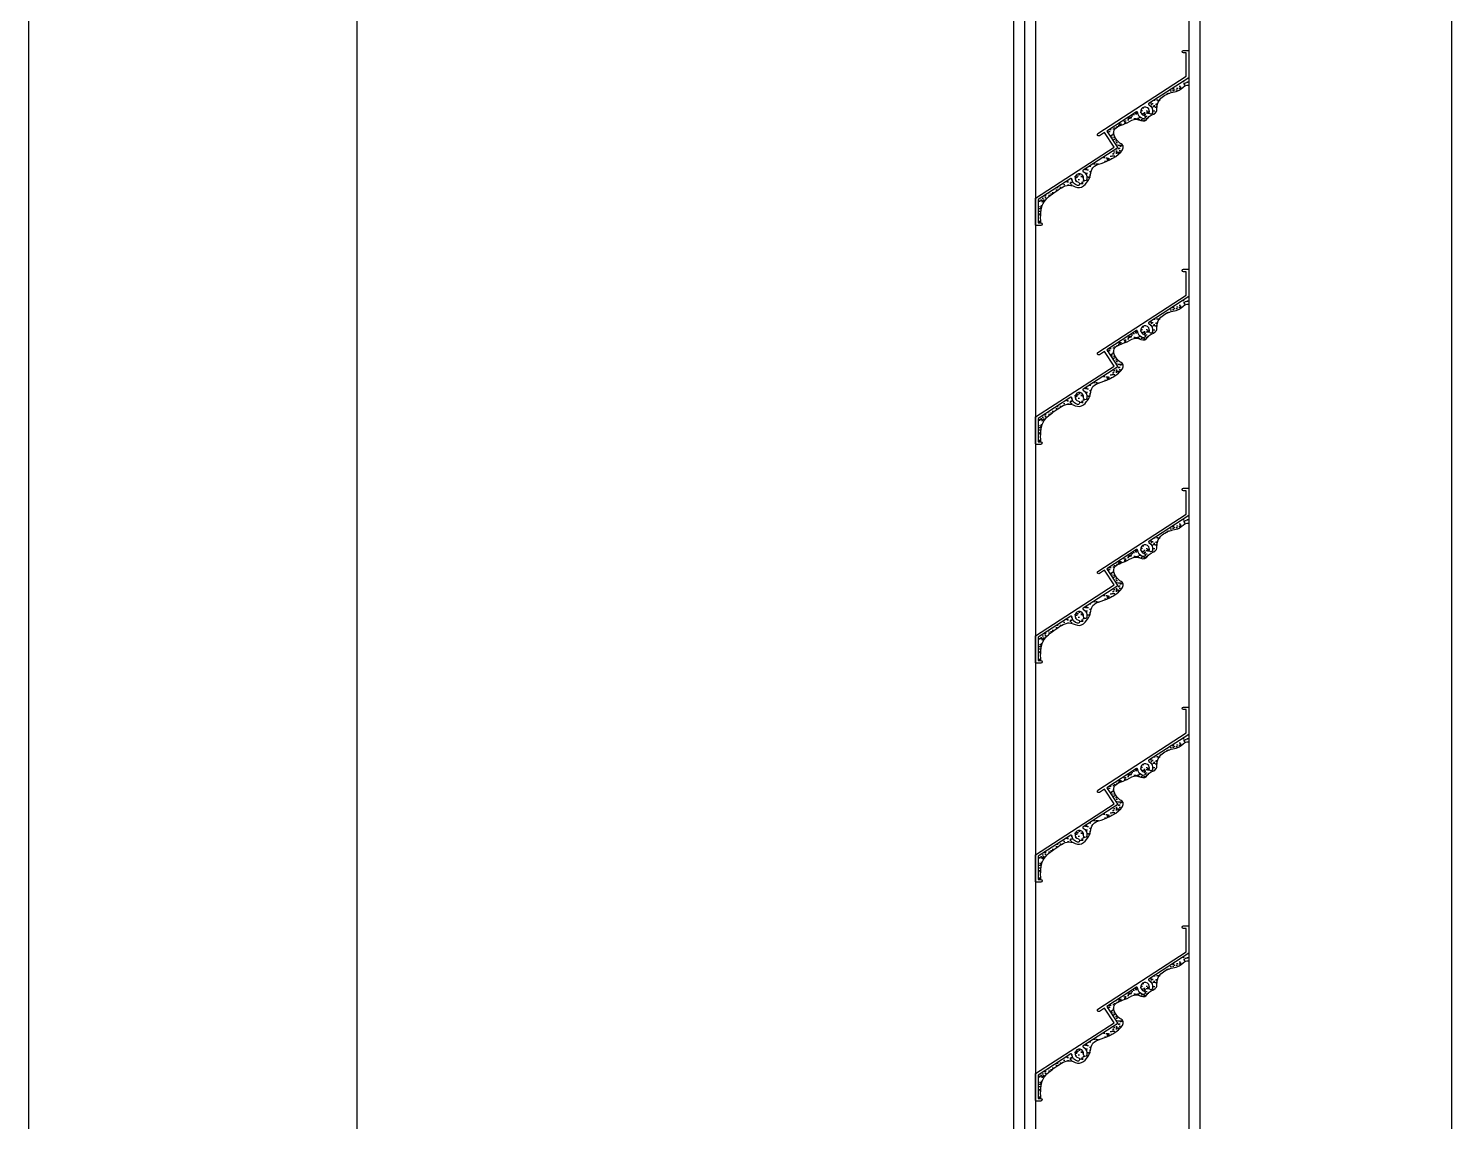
# Model space of a CAD drawing. Header units: millimetres. Extents: x 19868 to 801382, y -4805 to 85279.
# Drawn here: x 537788 to 538438, y 47970 to 48469 of the extents above; entities that cross this region are included whole.
import ezdxf

# ---------------------------------------------------------------- set-up
doc = ezdxf.new("R2010")
doc.units = ezdxf.units.MM
doc.header["$LTSCALE"] = 250
for name, color, linetype in [('A-ELE-8', 8, 'Continuous'), ('A-ETC-8', 8, 'Continuous'), ('INSUL', 8, 'Continuous')]:
    doc.layers.add(name, color=color, linetype=linetype)

# ---------------------------------------------------------------- blocks, each defined once
blk = doc.blocks.new('그릴_3.8')
at = {"layer": 'INSUL'}
h = blk.add_hatch(dxfattribs=at)
h.set_pattern_fill('AR-SAND', color=256, scale=0.05)
h.set_pattern_definition([(37.5, (-44927.3643, 114634.0197), (-0.080001565, 2.447066187), [0, -1.9304, 0, -2.159, 0, -2.06375]), (7.5, (-44927.3643, 114634.0197), (2.24761642, 3.5841255), [0, -1.0414, 0, -1.7399, 0, -0.66675]), (327.5, (-44928.9264, 114634.0197), (3.95496185, 0.007185923), [0, -0.635, 0, -2.286, 0, -2.9845]), (317.5, (-44928.9264, 114634.0197), (3.81778226, 1.11464662), [0, -0.3175, 0, -1.4986, 0, -1.7145])])
edge = h.paths.add_edge_path()
edge.add_arc((-61.92, 755.9), 0.3, 300.42503, 417, ccw=False)
edge.add_arc((-60, 752.63), 3.5, 480.42503, 551.17338)
edge.add_arc((-62.7, 752.09), 0.75, 191.17338, 371.17338)
edge.add_arc((-60, 752.63), 2, -77.17338, 191.17338, ccw=False)
edge.add_arc((-59.39, 749.95), 0.75, 462.82662, 642.82662)
edge.add_arc((-60, 752.63), 3.5, 282.82662, 353.57497)
edge.add_arc((-56.22, 752.2), 0.3, 417, 533.57497, ccw=False)
edge.add_line((-56.06, 752.45), (-42.49, 743.64))
edge.add_line((-42.49, 743.64), (-47.51, 735.93))
edge.add_line((-47.51, 735.93), (-31.76, 725.7))
edge.add_arc((-31.92, 725.45), 0.3, 300.42503, 417, ccw=False)
edge.add_arc((-30, 722.17), 3.5, 480.42503, 551.17338)
edge.add_arc((-32.7, 721.64), 0.75, 191.17338, 371.17338)
edge.add_arc((-30, 722.17), 2, -77.17338, 191.17338, ccw=False)
edge.add_arc((-29.39, 719.49), 0.75, 462.82662, 642.82662)
edge.add_arc((-30, 722.17), 3.5, 282.82662, 353.57497)
edge.add_arc((-26.22, 721.75), 0.3, 417, 533.57497, ccw=False)
edge.add_line((-26.06, 722), (-11.2, 712.35))
edge.add_line((-11.2, 712.35), (-11.2, 701.7))
edge.add_line((-11.2, 701.7), (-12.4, 701.7))
edge.add_spline(control_points=[(-12.4, 701.7), (-12.28, 704.67), (-12.02, 711.09), (-19.01, 715.83), (-25.03, 720.2), (-30.14, 716.81), (-33.32, 719.7), (-35.07, 722.59), (-35.42, 728.6), (-43.43, 728.5), (-52.13, 736.34), (-46.87, 738.92), (-43.81, 745.38), (-51.52, 746.59), (-55.61, 750.04), (-59.97, 747.2), (-61.86, 751), (-65.72, 751.6), (-65.16, 755.57), (-67.33, 759.47), (-71.68, 761.33), (-76.18, 761.95), (-78.01, 764.66), (-79.73, 764.56), (-80, 764.54)], knot_values=[0, 0, 0, 0, 8.903403, 16.972588, 24.386558, 28.464058, 32.376054, 35.250962, 38.890173, 48.28531, 57.322987, 58.527761, 64.920636, 71.793865, 76.258779, 80.217284, 83.010925, 86.979037, 89.314988, 93.488168, 99.635723, 102.710115, 106.902697, 107.715399, 107.715399, 107.715399, 107.715399], degree=3, periodic=0)
edge.add_line((-80, 764.54), (-80, 768))
edge.add_line((-80, 768), (-61.76, 756.16))
h = blk.add_hatch(dxfattribs=at)
h.set_pattern_fill('AR-SAND', color=256, scale=0.05)
h.set_pattern_definition([(37.5, (-44927.3643, 114534.0197), (-0.080001565, 2.447066187), [0, -1.9304, 0, -2.159, 0, -2.06375]), (7.5, (-44927.3643, 114534.0197), (2.24761642, 3.5841255), [0, -1.0414, 0, -1.7399, 0, -0.66675]), (327.5, (-44928.9264, 114534.0197), (3.95496185, 0.007185923), [0, -0.635, 0, -2.286, 0, -2.9845]), (317.5, (-44928.9264, 114534.0197), (3.81778226, 1.11464662), [0, -0.3175, 0, -1.4986, 0, -1.7145])])
edge = h.paths.add_edge_path()
edge.add_arc((-61.92, 655.9), 0.3, 300.42503, 417, ccw=False)
edge.add_arc((-60, 652.63), 3.5, 480.42503, 551.17338)
edge.add_arc((-62.7, 652.09), 0.75, 191.17338, 371.17338)
edge.add_arc((-60, 652.63), 2, -77.17338, 191.17338, ccw=False)
edge.add_arc((-59.39, 649.95), 0.75, 462.82662, 642.82662)
edge.add_arc((-60, 652.63), 3.5, 282.82662, 353.57497)
edge.add_arc((-56.22, 652.2), 0.3, 417, 533.57497, ccw=False)
edge.add_line((-56.06, 652.45), (-42.49, 643.64))
edge.add_line((-42.49, 643.64), (-47.51, 635.93))
edge.add_line((-47.51, 635.93), (-31.76, 625.7))
edge.add_arc((-31.92, 625.45), 0.3, 300.42503, 417, ccw=False)
edge.add_arc((-30, 622.17), 3.5, 480.42503, 551.17338)
edge.add_arc((-32.7, 621.64), 0.75, 191.17338, 371.17338)
edge.add_arc((-30, 622.17), 2, -77.17338, 191.17338, ccw=False)
edge.add_arc((-29.39, 619.49), 0.75, 462.82662, 642.82662)
edge.add_arc((-30, 622.17), 3.5, 282.82662, 353.57497)
edge.add_arc((-26.22, 621.75), 0.3, 417, 533.57497, ccw=False)
edge.add_line((-26.06, 622), (-11.2, 612.35))
edge.add_line((-11.2, 612.35), (-11.2, 601.7))
edge.add_line((-11.2, 601.7), (-12.4, 601.7))
edge.add_spline(control_points=[(-12.4, 601.7), (-12.28, 604.67), (-12.02, 611.09), (-19.01, 615.83), (-25.03, 620.2), (-30.14, 616.81), (-33.32, 619.7), (-35.07, 622.59), (-35.42, 628.6), (-43.43, 628.5), (-52.13, 636.34), (-46.87, 638.92), (-43.81, 645.38), (-51.52, 646.59), (-55.61, 650.04), (-59.97, 647.2), (-61.86, 651), (-65.72, 651.6), (-65.16, 655.57), (-67.33, 659.47), (-71.68, 661.33), (-76.18, 661.95), (-78.01, 664.66), (-79.73, 664.56), (-80, 664.54)], knot_values=[0, 0, 0, 0, 8.903403, 16.972588, 24.386558, 28.464058, 32.376054, 35.250962, 38.890173, 48.28531, 57.322987, 58.527761, 64.920636, 71.793865, 76.258779, 80.217284, 83.010925, 86.979037, 89.314988, 93.488168, 99.635723, 102.710115, 106.902697, 107.715399, 107.715399, 107.715399, 107.715399], degree=3, periodic=0)
edge.add_line((-80, 664.54), (-80, 668))
edge.add_line((-80, 668), (-61.76, 656.16))
h = blk.add_hatch(dxfattribs=at)
h.set_pattern_fill('AR-SAND', color=256, scale=0.05)
h.set_pattern_definition([(37.5, (-44927.3643, 114434.0197), (-0.080001565, 2.447066187), [0, -1.9304, 0, -2.159, 0, -2.06375]), (7.5, (-44927.3643, 114434.0197), (2.24761642, 3.5841255), [0, -1.0414, 0, -1.7399, 0, -0.66675]), (327.5, (-44928.9264, 114434.0197), (3.95496185, 0.007185923), [0, -0.635, 0, -2.286, 0, -2.9845]), (317.5, (-44928.9264, 114434.0197), (3.81778226, 1.11464662), [0, -0.3175, 0, -1.4986, 0, -1.7145])])
edge = h.paths.add_edge_path()
edge.add_arc((-61.92, 555.9), 0.3, 300.42503, 417, ccw=False)
edge.add_arc((-60, 552.63), 3.5, 480.42503, 551.17338)
edge.add_arc((-62.7, 552.09), 0.75, 191.17338, 371.17338)
edge.add_arc((-60, 552.63), 2, -77.17338, 191.17338, ccw=False)
edge.add_arc((-59.39, 549.95), 0.75, 462.82662, 642.82662)
edge.add_arc((-60, 552.63), 3.5, 282.82662, 353.57497)
edge.add_arc((-56.22, 552.2), 0.3, 417, 533.57497, ccw=False)
edge.add_line((-56.06, 552.45), (-42.49, 543.64))
edge.add_line((-42.49, 543.64), (-47.51, 535.93))
edge.add_line((-47.51, 535.93), (-31.76, 525.7))
edge.add_arc((-31.92, 525.45), 0.3, 300.42503, 417, ccw=False)
edge.add_arc((-30, 522.17), 3.5, 480.42503, 551.17338)
edge.add_arc((-32.7, 521.64), 0.75, 191.17338, 371.17338)
edge.add_arc((-30, 522.17), 2, -77.17338, 191.17338, ccw=False)
edge.add_arc((-29.39, 519.49), 0.75, 462.82662, 642.82662)
edge.add_arc((-30, 522.17), 3.5, 282.82662, 353.57497)
edge.add_arc((-26.22, 521.75), 0.3, 417, 533.57497, ccw=False)
edge.add_line((-26.06, 522), (-11.2, 512.35))
edge.add_line((-11.2, 512.35), (-11.2, 501.7))
edge.add_line((-11.2, 501.7), (-12.4, 501.7))
edge.add_spline(control_points=[(-12.4, 501.7), (-12.28, 504.67), (-12.02, 511.09), (-19.01, 515.83), (-25.03, 520.2), (-30.14, 516.81), (-33.32, 519.7), (-35.07, 522.59), (-35.42, 528.6), (-43.43, 528.5), (-52.13, 536.34), (-46.87, 538.92), (-43.81, 545.38), (-51.52, 546.59), (-55.61, 550.04), (-59.97, 547.2), (-61.86, 551), (-65.72, 551.6), (-65.16, 555.57), (-67.33, 559.47), (-71.68, 561.33), (-76.18, 561.95), (-78.01, 564.66), (-79.73, 564.56), (-80, 564.54)], knot_values=[0, 0, 0, 0, 8.903403, 16.972588, 24.386558, 28.464058, 32.376054, 35.250962, 38.890173, 48.28531, 57.322987, 58.527761, 64.920636, 71.793865, 76.258779, 80.217284, 83.010925, 86.979037, 89.314988, 93.488168, 99.635723, 102.710115, 106.902697, 107.715399, 107.715399, 107.715399, 107.715399], degree=3, periodic=0)
edge.add_line((-80, 564.54), (-80, 568))
edge.add_line((-80, 568), (-61.76, 556.16))
h = blk.add_hatch(dxfattribs=at)
h.set_pattern_fill('AR-SAND', color=256, scale=0.05)
h.set_pattern_definition([(37.5, (-44927.3643, 114334.0197), (-0.080001565, 2.447066187), [0, -1.9304, 0, -2.159, 0, -2.06375]), (7.5, (-44927.3643, 114334.0197), (2.24761642, 3.5841255), [0, -1.0414, 0, -1.7399, 0, -0.66675]), (327.5, (-44928.9264, 114334.0197), (3.95496185, 0.007185923), [0, -0.635, 0, -2.286, 0, -2.9845]), (317.5, (-44928.9264, 114334.0197), (3.81778226, 1.11464662), [0, -0.3175, 0, -1.4986, 0, -1.7145])])
edge = h.paths.add_edge_path()
edge.add_arc((-61.92, 455.9), 0.3, 300.42503, 417, ccw=False)
edge.add_arc((-60, 452.63), 3.5, 480.42503, 551.17338)
edge.add_arc((-62.7, 452.09), 0.75, 191.17338, 371.17338)
edge.add_arc((-60, 452.63), 2, -77.17338, 191.17338, ccw=False)
edge.add_arc((-59.39, 449.95), 0.75, 462.82662, 642.82662)
edge.add_arc((-60, 452.63), 3.5, 282.82662, 353.57497)
edge.add_arc((-56.22, 452.2), 0.3, 417, 533.57497, ccw=False)
edge.add_line((-56.06, 452.45), (-42.49, 443.64))
edge.add_line((-42.49, 443.64), (-47.51, 435.93))
edge.add_line((-47.51, 435.93), (-31.76, 425.7))
edge.add_arc((-31.92, 425.45), 0.3, 300.42503, 417, ccw=False)
edge.add_arc((-30, 422.17), 3.5, 480.42503, 551.17338)
edge.add_arc((-32.7, 421.64), 0.75, 191.17338, 371.17338)
edge.add_arc((-30, 422.17), 2, -77.17338, 191.17338, ccw=False)
edge.add_arc((-29.39, 419.49), 0.75, 462.82662, 642.82662)
edge.add_arc((-30, 422.17), 3.5, 282.82662, 353.57497)
edge.add_arc((-26.22, 421.75), 0.3, 417, 533.57497, ccw=False)
edge.add_line((-26.06, 422), (-11.2, 412.35))
edge.add_line((-11.2, 412.35), (-11.2, 401.7))
edge.add_line((-11.2, 401.7), (-12.4, 401.7))
edge.add_spline(control_points=[(-12.4, 401.7), (-12.28, 404.67), (-12.02, 411.09), (-19.01, 415.83), (-25.03, 420.2), (-30.14, 416.81), (-33.32, 419.7), (-35.07, 422.59), (-35.42, 428.6), (-43.43, 428.5), (-52.13, 436.34), (-46.87, 438.92), (-43.81, 445.38), (-51.52, 446.59), (-55.61, 450.04), (-59.97, 447.2), (-61.86, 451), (-65.72, 451.6), (-65.16, 455.57), (-67.33, 459.47), (-71.68, 461.33), (-76.18, 461.95), (-78.01, 464.66), (-79.73, 464.56), (-80, 464.54)], knot_values=[0, 0, 0, 0, 8.903403, 16.972588, 24.386558, 28.464058, 32.376054, 35.250962, 38.890173, 48.28531, 57.322987, 58.527761, 64.920636, 71.793865, 76.258779, 80.217284, 83.010925, 86.979037, 89.314988, 93.488168, 99.635723, 102.710115, 106.902697, 107.715399, 107.715399, 107.715399, 107.715399], degree=3, periodic=0)
edge.add_line((-80, 464.54), (-80, 468))
edge.add_line((-80, 468), (-61.76, 456.16))
h = blk.add_hatch(dxfattribs=at)
h.set_pattern_fill('AR-SAND', color=256, scale=0.05)
h.set_pattern_definition([(37.5, (-44927.3643, 114234.0197), (-0.080001565, 2.447066187), [0, -1.9304, 0, -2.159, 0, -2.06375]), (7.5, (-44927.3643, 114234.0197), (2.24761642, 3.5841255), [0, -1.0414, 0, -1.7399, 0, -0.66675]), (327.5, (-44928.9264, 114234.0197), (3.95496185, 0.007185923), [0, -0.635, 0, -2.286, 0, -2.9845]), (317.5, (-44928.9264, 114234.0197), (3.81778226, 1.11464662), [0, -0.3175, 0, -1.4986, 0, -1.7145])])
edge = h.paths.add_edge_path()
edge.add_arc((-61.92, 355.9), 0.3, 300.42503, 417, ccw=False)
edge.add_arc((-60, 352.63), 3.5, 480.42503, 551.17338)
edge.add_arc((-62.7, 352.09), 0.75, 191.17338, 371.17338)
edge.add_arc((-60, 352.63), 2, -77.17338, 191.17338, ccw=False)
edge.add_arc((-59.39, 349.95), 0.75, 462.82662, 642.82662)
edge.add_arc((-60, 352.63), 3.5, 282.82662, 353.57497)
edge.add_arc((-56.22, 352.2), 0.3, 417, 533.57497, ccw=False)
edge.add_line((-56.06, 352.45), (-42.49, 343.64))
edge.add_line((-42.49, 343.64), (-47.51, 335.93))
edge.add_line((-47.51, 335.93), (-31.76, 325.7))
edge.add_arc((-31.92, 325.45), 0.3, 300.42503, 417, ccw=False)
edge.add_arc((-30, 322.17), 3.5, 480.42503, 551.17338)
edge.add_arc((-32.7, 321.64), 0.75, 191.17338, 371.17338)
edge.add_arc((-30, 322.17), 2, -77.17338, 191.17338, ccw=False)
edge.add_arc((-29.39, 319.49), 0.75, 462.82662, 642.82662)
edge.add_arc((-30, 322.17), 3.5, 282.82662, 353.57497)
edge.add_arc((-26.22, 321.75), 0.3, 417, 533.57497, ccw=False)
edge.add_line((-26.06, 322), (-11.2, 312.35))
edge.add_line((-11.2, 312.35), (-11.2, 301.7))
edge.add_line((-11.2, 301.7), (-12.4, 301.7))
edge.add_spline(control_points=[(-12.4, 301.7), (-12.28, 304.67), (-12.02, 311.09), (-19.01, 315.83), (-25.03, 320.2), (-30.14, 316.81), (-33.32, 319.7), (-35.07, 322.59), (-35.42, 328.6), (-43.43, 328.5), (-52.13, 336.34), (-46.87, 338.92), (-43.81, 345.38), (-51.52, 346.59), (-55.61, 350.04), (-59.97, 347.2), (-61.86, 351), (-65.72, 351.6), (-65.16, 355.57), (-67.33, 359.47), (-71.68, 361.33), (-76.18, 361.95), (-78.01, 364.66), (-79.73, 364.56), (-80, 364.54)], knot_values=[0, 0, 0, 0, 8.903403, 16.972588, 24.386558, 28.464058, 32.376054, 35.250962, 38.890173, 48.28531, 57.322987, 58.527761, 64.920636, 71.793865, 76.258779, 80.217284, 83.010925, 86.979037, 89.314988, 93.488168, 99.635723, 102.710115, 106.902697, 107.715399, 107.715399, 107.715399, 107.715399], degree=3, periodic=0)
edge.add_line((-80, 364.54), (-80, 368))
edge.add_line((-80, 368), (-61.76, 356.16))
for p, q in [((-200, 3720), (-200, 273.55)), ((0, 80), (0, 3720)), ((-85, 3699.8), (-85, 80)), ((-80, 3700.25), (-80, 80)), ((-10, 3699.74), (-10, 99.75)), ((-5, 3699.8), (-5, 80))]:
    blk.add_line(p, q, dxfattribs=at)
at = {"layer": 'INSUL', "elevation": 0}
for points in [[(-77.6, 779.3, 1), (-77.6, 780.5), (-79.7, 780.5, 0.414214), (-80, 780.2), (-80, 768), (-61.76, 756.16, -0.557593), (-61.77, 755.65, 0.318892), (-63.43, 751.95, 1), (-61.96, 752.24, -2.365798), (-59.56, 750.68, 1), (-59.22, 749.21, 0.318892), (-56.52, 752.24, -0.557593), (-56.06, 752.45), (-42.49, 743.64), (-47.51, 735.93), (-31.76, 725.7, -0.557593), (-31.77, 725.19, 0.318892), (-33.43, 721.49, 1), (-31.96, 721.79, -2.365798), (-29.56, 720.22, 1), (-29.22, 718.76, 0.318892), (-26.52, 721.78, -0.557593), (-26.06, 722), (-11.2, 712.35), (-11.2, 701.7), (-12.4, 701.7, 1), (-12.4, 700.5), (-10.3, 700.5, 0.414214), (-10, 700.8), (-10, 713), (-45.85, 736.28), (-41.49, 742.99), (-39.14, 741.47, 1), (-38.49, 742.47), (-78.8, 768.65), (-78.8, 779.3)], [(-77.6, 679.3, 1), (-77.6, 680.5), (-79.7, 680.5, 0.414214), (-80, 680.2), (-80, 668), (-61.76, 656.16, -0.557593), (-61.77, 655.65, 0.318892), (-63.43, 651.95, 1), (-61.96, 652.24, -2.365798), (-59.56, 650.68, 1), (-59.22, 649.21, 0.318892), (-56.52, 652.24, -0.557593), (-56.06, 652.45), (-42.49, 643.64), (-47.51, 635.93), (-31.76, 625.7, -0.557593), (-31.77, 625.19, 0.318892), (-33.43, 621.49, 1), (-31.96, 621.79, -2.365798), (-29.56, 620.22, 1), (-29.22, 618.76, 0.318892), (-26.52, 621.78, -0.557593), (-26.06, 622), (-11.2, 612.35), (-11.2, 601.7), (-12.4, 601.7, 1), (-12.4, 600.5), (-10.3, 600.5, 0.414214), (-10, 600.8), (-10, 613), (-45.85, 636.28), (-41.49, 642.99), (-39.14, 641.47, 1), (-38.49, 642.47), (-78.8, 668.65), (-78.8, 679.3)], [(-77.6, 579.3, 1), (-77.6, 580.5), (-79.7, 580.5, 0.414214), (-80, 580.2), (-80, 568), (-61.76, 556.16, -0.557593), (-61.77, 555.65, 0.318892), (-63.43, 551.95, 1), (-61.96, 552.24, -2.365798), (-59.56, 550.68, 1), (-59.22, 549.21, 0.318892), (-56.52, 552.24, -0.557593), (-56.06, 552.45), (-42.49, 543.64), (-47.51, 535.93), (-31.76, 525.7, -0.557593), (-31.77, 525.19, 0.318892), (-33.43, 521.49, 1), (-31.96, 521.79, -2.365798), (-29.56, 520.22, 1), (-29.22, 518.76, 0.318892), (-26.52, 521.78, -0.557593), (-26.06, 522), (-11.2, 512.35), (-11.2, 501.7), (-12.4, 501.7, 1), (-12.4, 500.5), (-10.3, 500.5, 0.414214), (-10, 500.8), (-10, 513), (-45.85, 536.28), (-41.49, 542.99), (-39.14, 541.47, 1), (-38.49, 542.47), (-78.8, 568.65), (-78.8, 579.3)], [(-77.6, 479.3, 1), (-77.6, 480.5), (-79.7, 480.5, 0.414214), (-80, 480.2), (-80, 468), (-61.76, 456.16, -0.557593), (-61.77, 455.65, 0.318892), (-63.43, 451.95, 1), (-61.96, 452.24, -2.365798), (-59.56, 450.68, 1), (-59.22, 449.21, 0.318892), (-56.52, 452.24, -0.557593), (-56.06, 452.45), (-42.49, 443.64), (-47.51, 435.93), (-31.76, 425.7, -0.557593), (-31.77, 425.19, 0.318892), (-33.43, 421.49, 1), (-31.96, 421.79, -2.365798), (-29.56, 420.22, 1), (-29.22, 418.76, 0.318892), (-26.52, 421.78, -0.557593), (-26.06, 422), (-11.2, 412.35), (-11.2, 401.7), (-12.4, 401.7, 1), (-12.4, 400.5), (-10.3, 400.5, 0.414214), (-10, 400.8), (-10, 413), (-45.85, 436.28), (-41.49, 442.99), (-39.14, 441.47, 1), (-38.49, 442.47), (-78.8, 468.65), (-78.8, 479.3)], [(-77.6, 379.3, 1), (-77.6, 380.5), (-79.7, 380.5, 0.414214), (-80, 380.2), (-80, 368), (-61.76, 356.16, -0.557593), (-61.77, 355.65, 0.318892), (-63.43, 351.95, 1), (-61.96, 352.24, -2.365798), (-59.56, 350.68, 1), (-59.22, 349.21, 0.318892), (-56.52, 352.24, -0.557593), (-56.06, 352.45), (-42.49, 343.64), (-47.51, 335.93), (-31.76, 325.7, -0.557593), (-31.77, 325.19, 0.318892), (-33.43, 321.49, 1), (-31.96, 321.79, -2.365798), (-29.56, 320.22, 1), (-29.22, 318.76, 0.318892), (-26.52, 321.78, -0.557593), (-26.06, 322), (-11.2, 312.35), (-11.2, 301.7), (-12.4, 301.7, 1), (-12.4, 300.5), (-10.3, 300.5, 0.414214), (-10, 300.8), (-10, 313), (-45.85, 336.28), (-41.49, 342.99), (-39.14, 341.47, 1), (-38.49, 342.47), (-78.8, 368.65), (-78.8, 379.3)]]:
    blk.add_lwpolyline(points, format="xyb", close=True, dxfattribs=at)
at = {"layer": 'INSUL', "start_tangent": (0.040343, 0.999186), "end_tangent": (-0.998408, -0.056397)}
for points in [[(-12.4, 701.7), (-13.42, 710.54), (-19.29, 716.08), (-26.17, 718.83), (-30.12, 717.79), (-33.34, 720), (-34.76, 722.5), (-35.64, 726.03), (-43.94, 730.43), (-49.55, 737.52), (-48.53, 738.17), (-45.9, 744), (-51.87, 747.41), (-56.03, 749.02), (-59.93, 748.31), (-61.94, 750.25), (-65.22, 752.49), (-65.45, 754.81), (-67.25, 758.58), (-72.72, 761.38), (-75.66, 762.27), (-79.19, 764.54), (-80, 764.54)], [(-12.4, 601.7), (-13.42, 610.54), (-19.29, 616.08), (-26.17, 618.83), (-30.12, 617.79), (-33.34, 620), (-34.76, 622.5), (-35.64, 626.03), (-43.94, 630.43), (-49.55, 637.52), (-48.53, 638.17), (-45.9, 644), (-51.87, 647.41), (-56.03, 649.02), (-59.93, 648.31), (-61.94, 650.25), (-65.22, 652.49), (-65.45, 654.81), (-67.25, 658.58), (-72.72, 661.38), (-75.66, 662.27), (-79.19, 664.54), (-80, 664.54)], [(-12.4, 501.7), (-13.42, 510.54), (-19.29, 516.08), (-26.17, 518.83), (-30.12, 517.79), (-33.34, 520), (-34.76, 522.5), (-35.64, 526.03), (-43.94, 530.43), (-49.55, 537.52), (-48.53, 538.17), (-45.9, 544), (-51.87, 547.41), (-56.03, 549.02), (-59.93, 548.31), (-61.94, 550.25), (-65.22, 552.49), (-65.45, 554.81), (-67.25, 558.58), (-72.72, 561.38), (-75.66, 562.27), (-79.19, 564.54), (-80, 564.54)], [(-12.4, 401.7), (-13.42, 410.54), (-19.29, 416.08), (-26.17, 418.83), (-30.12, 417.79), (-33.34, 420), (-34.76, 422.5), (-35.64, 426.03), (-43.94, 430.43), (-49.55, 437.52), (-48.53, 438.17), (-45.9, 444), (-51.87, 447.41), (-56.03, 449.02), (-59.93, 448.31), (-61.94, 450.25), (-65.22, 452.49), (-65.45, 454.81), (-67.25, 458.58), (-72.72, 461.38), (-75.66, 462.27), (-79.19, 464.54), (-80, 464.54)], [(-12.4, 301.7), (-13.42, 310.54), (-19.29, 316.08), (-26.17, 318.83), (-30.12, 317.79), (-33.34, 320), (-34.76, 322.5), (-35.64, 326.03), (-43.94, 330.43), (-49.55, 337.52), (-48.53, 338.17), (-45.9, 344), (-51.87, 347.41), (-56.03, 349.02), (-59.93, 348.31), (-61.94, 350.25), (-65.22, 352.49), (-65.45, 354.81), (-67.25, 358.58), (-72.72, 361.38), (-75.66, 362.27), (-79.19, 364.54), (-80, 364.54)]]:
    blk.add_spline(points, degree=3, dxfattribs=at)

msp = doc.modelspace()

# ---------------------------------------------------------------- linework, layer by layer
at = {"layer": 'A-ELE-8'}
for p, q in [((537788.21, 51458.93, 0), (537788.21, 47548.93)), ((537938.21, 51458.93, 0), (537938.21, 47619.85))]:
    msp.add_line(p, q, dxfattribs=at)

# ---------------------------------------------------------------- block references
at = {"layer": 'A-ETC-8', "xscale": -1}
msp.add_blockref('그릴_3.8', (538238.21, 47678.93), dxfattribs=at)

doc.saveas('drawing.dxf')
